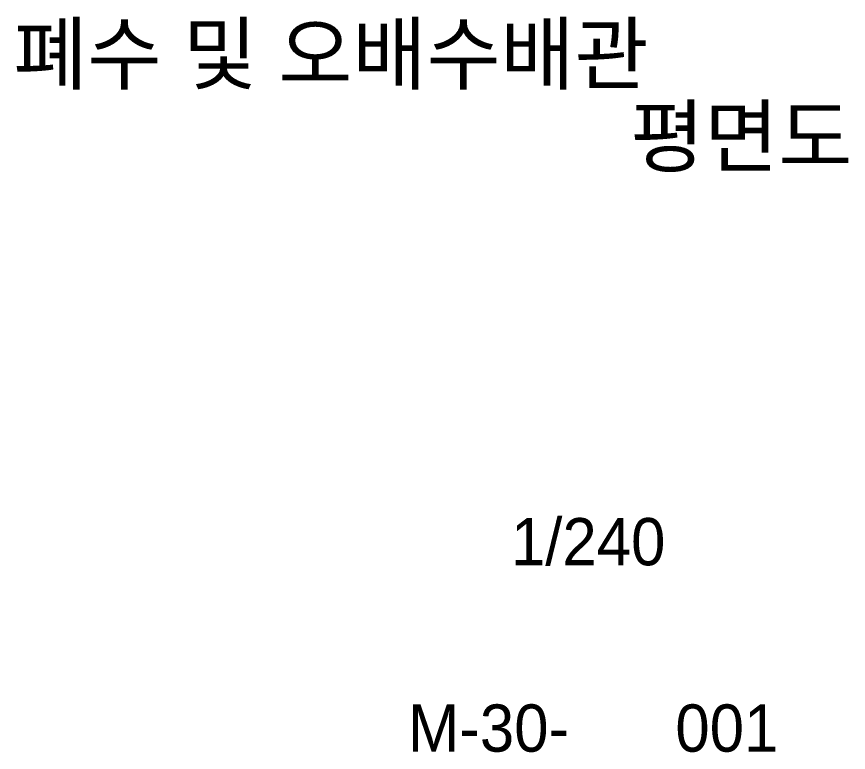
# Model space of a CAD drawing. Header units: millimetres. Extents: x 98929 to 11941380, y 952 to 54154.
# Drawn here: x 181101 to 189559, y 4558 to 12034 of the extents above; entities that cross this region are included whole.
import ezdxf

# ---------------------------------------------------------------- set-up
doc = ezdxf.new("R2010")
doc.units = ezdxf.units.MM
doc.layers.add('7', color=7, linetype='Continuous')
doc.styles.add('울릉도M', font='HYWULM.TTF')

msp = doc.modelspace()

# ---------------------------------------------------------------- texts
at = {"layer": '7', "style": '울릉도M'}
for s, height, p in [('폐수 및 오배수배관', 600, (181068.4, 11357.6)), ('평면도', 600, (187341.5, 10517)), ('1/240', 480, (186127.5, 6459.2)), ('M-30-', 480, (185079.8, 4565.1)), ('001', 480, (187799.9, 4565.1))]:
    msp.add_text(s, height=height, dxfattribs=at).set_placement(p)

doc.saveas('drawing.dxf')
